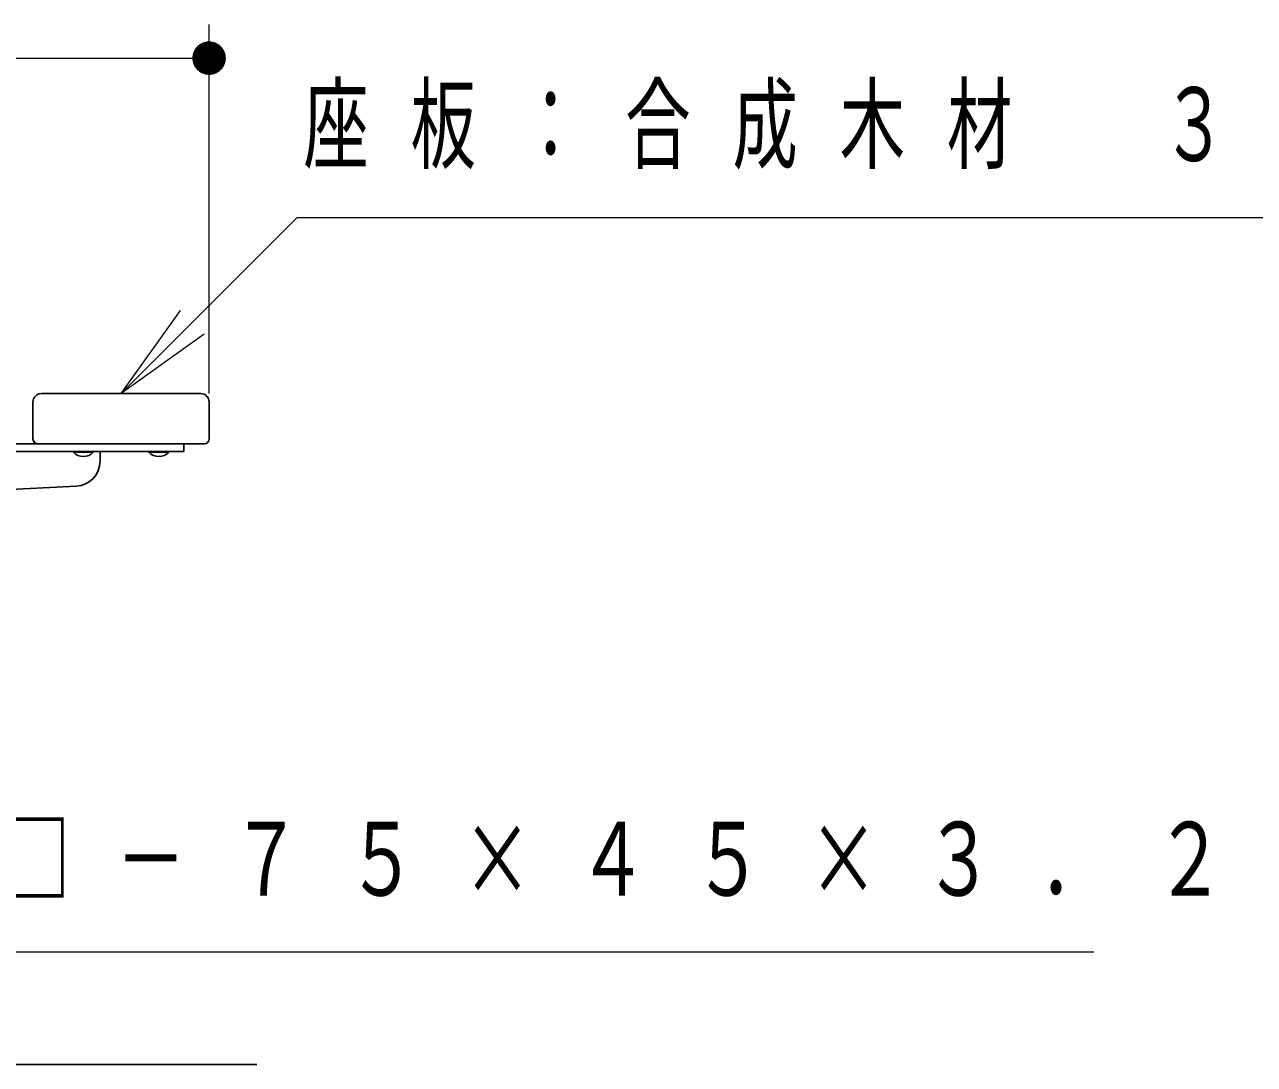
# Model space of a CAD drawing. Units: millimetres on the paper, scale 1:20. Extents: x -385 to 0, y 0 to 267.
# Drawn here: x -104.59 to -67.93, y 109.32 to 140.32 of the extents above; entities that cross this region are included whole.
import ezdxf

# ---------------------------------------------------------------- set-up
doc = ezdxf.new("R2010")
doc.units = ezdxf.units.MM
doc.layers.add('LY_1', color=7, linetype='Continuous', lineweight=25)
doc.styles.add('ＭＳ ゴシック', font='')
doc.styles.get('ＭＳ ゴシック').set_extended_font_data('MS Gothic')

# ---------------------------------------------------------------- blocks, each defined once
blk = doc.blocks.new('filled_dot')
at = {"color": 0, "linetype": 'Continuous', "lineweight": -2, "const_width": 1.25}
blk.add_lwpolyline([(-0.625, 0, 1), (0.625, 0, 1)], format="xyb", close=True, dxfattribs=at)

msp = doc.modelspace()

# ---------------------------------------------------------------- linework, layer by layer
at = {"layer": 'LY_1', "lineweight": 13}
for p, q in [((-99.088, 129.319), (-99.088, 140.319)), ((-144.588, 139.319), (-99.088, 139.319)), ((-101.713, 129.319), (-99.945, 131.794)), ((-101.713, 129.319), (-99.592, 131.441)), ((-99.238, 131.087), (-101.713, 129.319))]:
    msp.add_line(p, q, dxfattribs=at)
at = {"layer": 'LY_1', "color": 3}
for p, q in [((-104.338, 129.069), (-104.338, 127.969)), ((-99.338, 129.319), (-104.088, 129.319)), ((-99.088, 129.069), (-99.088, 127.969)), ((-99.238, 127.819), (-104.188, 127.819))]:
    msp.add_line(p, q, dxfattribs=at)
at = {"layer": 'LY_1'}
for p, q in [((-143.838, 127.819), (-99.838, 127.819)), ((-103.133, 127.594), (-103.133, 127.569)), ((-102.543, 127.594), (-103.133, 127.594)), ((-102.543, 127.594), (-102.543, 127.569)), ((-100.883, 127.594), (-100.883, 127.569)), ((-100.293, 127.594), (-100.883, 127.594)), ((-100.293, 127.594), (-100.293, 127.569)), ((-102.543, 127.569), (-103.133, 127.569)), ((-100.293, 127.569), (-100.883, 127.569)), ((-114.338, 109.319), (-97.664, 109.319))]:
    msp.add_line(p, q, dxfattribs=at)
at = {"layer": 'LY_1', "color": 4}
for p, q in [((-143.838, 127.594), (-99.838, 127.594)), ((-102.338, 127.307), (-102.338, 127.594)), ((-99.838, 127.819), (-99.838, 127.594)), ((-103.049, 126.558), (-117.338, 125.819))]:
    msp.add_line(p, q, dxfattribs=at)
at = {"layer": 'LY_1', "lineweight": 13}
for points in [[(-101.713, 129.319), (-96.461, 134.572), (-62.843, 134.572)], [(-119.963, 120.355), (-112.286, 112.678), (-72.717, 112.678)]]:
    msp.add_lwpolyline(points, dxfattribs=at)
at = {"layer": 'LY_1', "color": 3}
for centre, radius, start, end in [((-104.088, 129.069), 0.25, 90, 180), ((-99.338, 129.069), 0.25, 0, 90), ((-104.188, 127.969), 0.15, 180, 270), ((-99.238, 127.969), 0.15, 270, 0)]:
    msp.add_arc(centre, radius, start, end, dxfattribs=at)
at = {"layer": 'LY_1'}
for centre in [(-102.838, 127.839), (-100.588, 127.839)]:
    msp.add_arc(centre, 0.4, 222.4359, 317.5641, dxfattribs=at)
at = {"layer": 'LY_1', "color": 4}
msp.add_arc((-103.088, 127.307), 0.75, 272.9577, 0, dxfattribs=at)

# ---------------------------------------------------------------- block references
at = {"layer": 'LY_1', "lineweight": 13, "xscale": 0.4, "yscale": 0.4, "rotation": 180}
msp.add_blockref('filled_dot', (-99.088, 139.319), dxfattribs=at)

# ---------------------------------------------------------------- texts
at = {"layer": 'LY_1', "char_height": 2.199, "attachment_point": 4, "style": 'ＭＳ ゴシック'}
for s, insert in [('\\T1.64;\\W0.65;座板：合成木材\u3000３０ｔ', (-96.278, 137.222)), ('\\T1.64;\\W0.7;脚：□－７５×４５×３．２', (-112.204, 115.328))]:
    msp.add_mtext(s, dxfattribs=dict(at, insert=insert))

doc.saveas('drawing.dxf')
